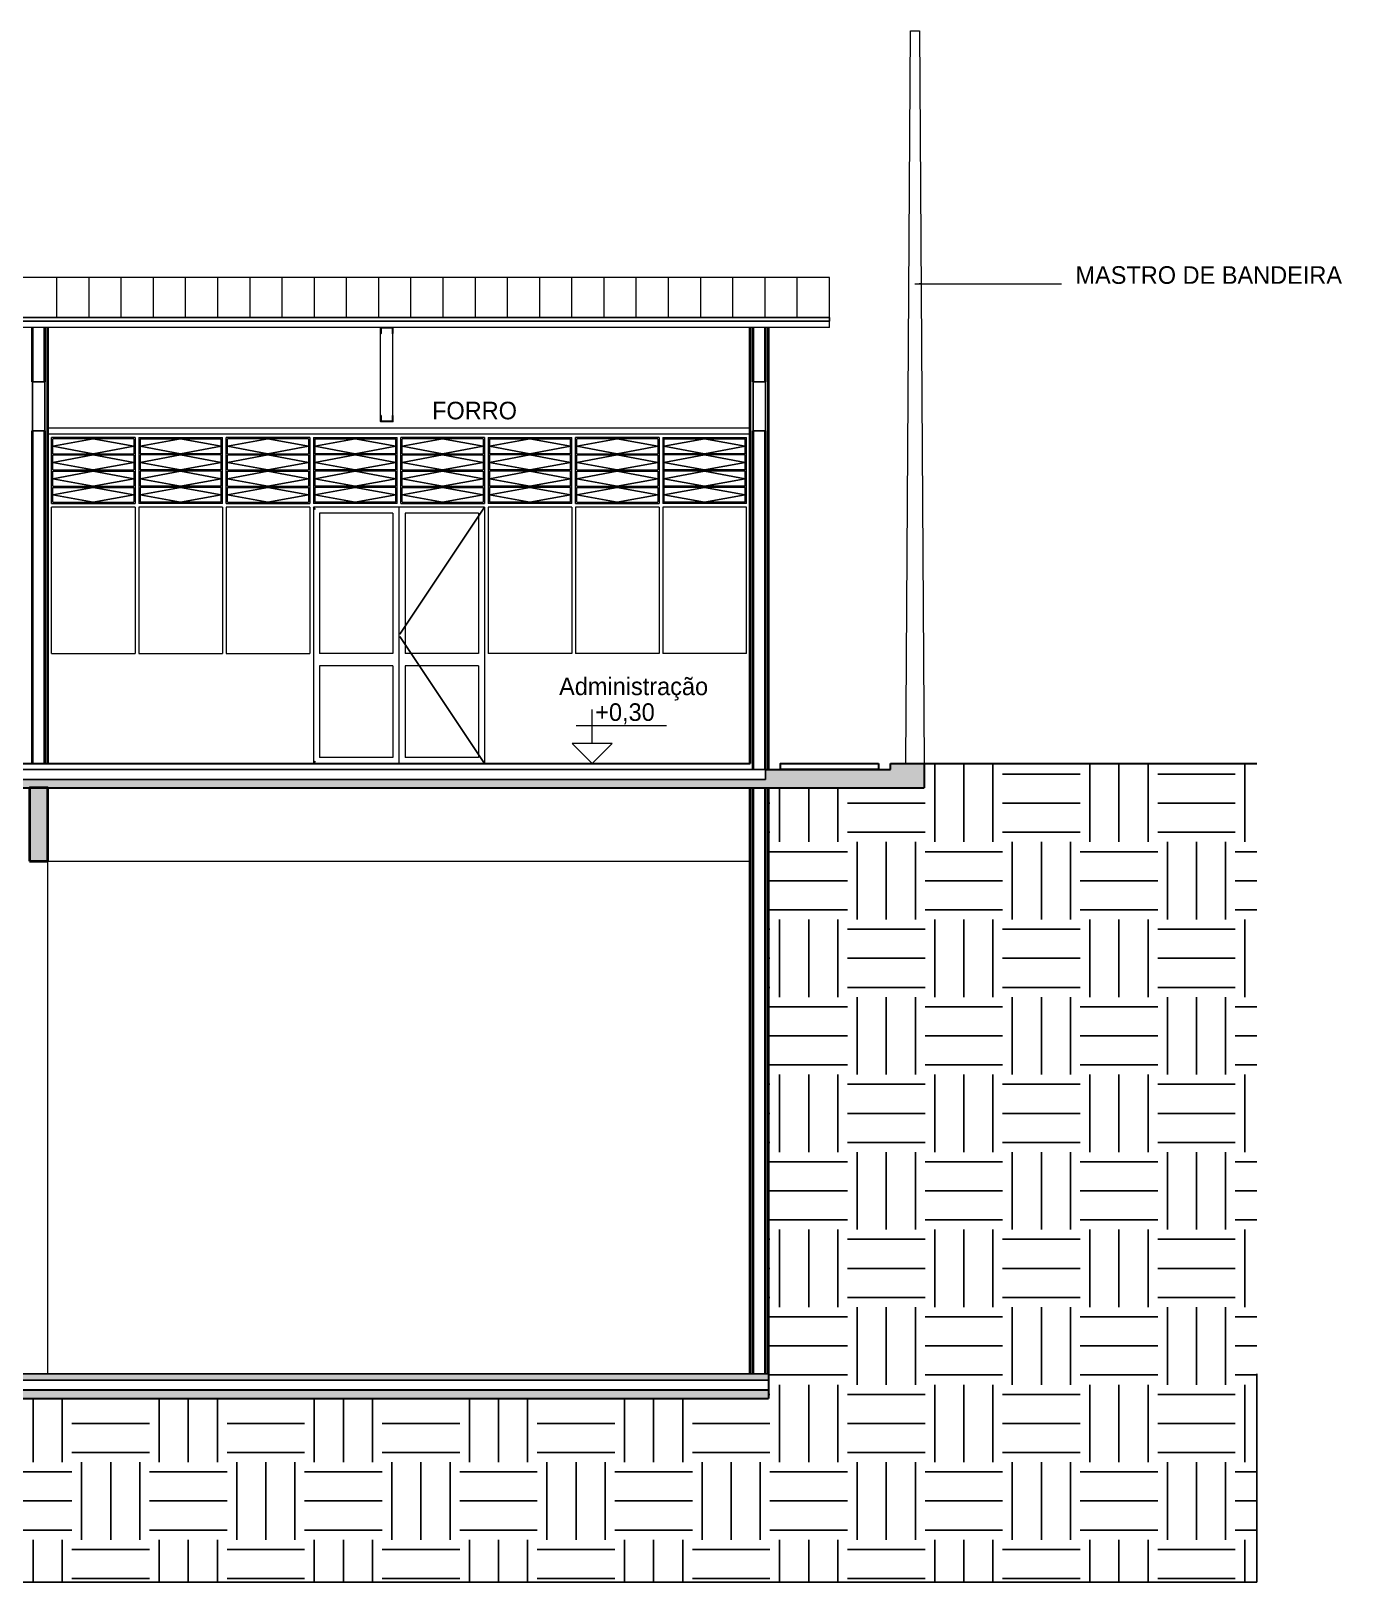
# Model space of a CAD drawing. Header units: millimetres. Extents: x 3006 to 6000, y 1661 to 3774.
# Drawn here: x 4134.79 to 4145.52, y 1777.05 to 1789.75 of the extents above; entities that cross this region are included whole.
import ezdxf

# ---------------------------------------------------------------- set-up
doc = ezdxf.new("R2010")
doc.units = ezdxf.units.MM
doc.header["$LTSCALE"] = 10
doc.linetypes.add('TT3', pattern=[0.25, 0.125, -0.125])
doc.linetypes.add('TT4', pattern=[0.1, 0.05, -0.05])
for name, color, linetype, lineweight in [('.10', 200, 'Continuous', 9), ('.10 ultra fina', 240, 'Continuous', 5), ('.15', 150, 'Continuous', 15), ('.25', 70, 'Continuous', 25), ('.30', 50, 'Continuous', 30), ('.40', 20, 'Continuous', 40), ('.40 Interno parede', 27, 'Continuous', 40), ('COTAS', 230, 'Continuous', 15), ('MARCAÇÕES', 230, 'Continuous', 15)]:
    doc.layers.add(name, color=color, linetype=linetype, lineweight=lineweight)
for name, color, linetype in [('.20 hachura', 185, 'Continuous'), ('ARQ-SMB', 9, 'Continuous'), ('Escrita', 34, 'Continuous')]:
    doc.layers.add(name, color=color, linetype=linetype)
doc.styles.add('Texto Wilian', font='himalaya.ttf')
doc.dimstyles.new('Cota 1-75 Exter WMJ', dxfattribs={"dimtxt": 0.12, "dimasz": 0.05, "dimexe": 0.05, "dimexo": 0.1, "dimgap": 0.002, "dimtad": 1, "dimzin": 1, "dimtxsty": 'Texto Wilian', "dimblk": 'BOXFILLED', "dimcen": 2.5, "dimclrd": 230, "dimclre": 230, "dimclrt": 104, "dimazin": 0, "dimtfac": 1, "dimtix": 1, "dimtmove": 0, "dimatfit": 3, "dimfxl": 0.3, "dimfxlon": 1, "dimlwd": 20, "dimarcsym": 1})

# ---------------------------------------------------------------- blocks, each defined once
blk = doc.blocks.new('_BoxFilled')
at = {"color": 0, "linetype": 'ByBlock', "lineweight": -2}
blk.add_line((-0.5, 0), (-1, 0), dxfattribs=at)
at = {"color": 0, "linetype": 'ByBlock'}
blk.add_solid([(-0.5, 0.5), (0.5, 0.5), (-0.5, -0.5), (0.5, -0.5)], dxfattribs=at)

msp = doc.modelspace()

# ---------------------------------------------------------------- hatches: boundary and pattern name
at = {"layer": '.20 hachura', "true_color": 0xc2a3a3}
h = msp.add_hatch(dxfattribs=at)
h.set_pattern_fill('EARTH', color=253, scale=0.1)
h.set_pattern_definition([(0, (0, -4.97), (0.635, 0.635), [0.635, -0.635]), (0, (0, -4.7319), (0.635, 0.635), [0.635, -0.635]), (0, (0, -4.49375), (0.635, 0.635), [0.635, -0.635]), (90, (0.0794, -4.4144), (-0.635, 0.635), [0.635, -0.635]), (90, (0.3175, -4.4144), (-0.635, 0.635), [0.635, -0.635]), (90, (0.5556, -4.4144), (-0.635, 0.635), [0.635, -0.635])])
h.paths.add_polyline_path([(4123.373, 1778.554), (4123.373, 1783.554), (4122.173, 1783.554), (4122.173, 1783.754), (4119.373, 1783.754), (4119.373, 1777.05), (4144.823, 1777.05), (4144.823, 1783.754), (4142.098, 1783.754), (4142.098, 1783.554), (4140.823, 1783.554), (4140.823, 1778.554)])
at = {"layer": '.20 hachura'}
h = msp.add_hatch(color=185, dxfattribs=at)
h.dxf.hatch_style = 1
h.paths.add_polyline_path([(4123.398, 1783.704), (4122.173, 1783.704), (4122.173, 1783.554), (4142.098, 1783.554), (4142.098, 1783.754), (4141.948, 1783.754), (4141.823, 1783.754), (4141.823, 1783.704), (4140.798, 1783.704), (4140.798, 1783.624), (4123.398, 1783.624)])
h = msp.add_hatch(dxfattribs=at)
h.set_pattern_fill('AR-CONC', color=185, scale=0.0005)
h.paths.add_polyline_path([(4129.423, 1783.554), (4129.273, 1783.554), (4129.273, 1782.954), (4129.423, 1782.954)])
h.paths.add_polyline_path([(4132.173, 1783.554), (4132.023, 1783.554), (4132.023, 1782.954), (4132.173, 1782.954)])
h.paths.add_polyline_path([(4134.923, 1783.554), (4134.773, 1783.554), (4134.773, 1782.954), (4134.923, 1782.954)])
h = msp.add_hatch(color=185, dxfattribs=at)
h.dxf.hatch_style = 1
h.paths.add_polyline_path([(4140.823, 1778.754), (4123.373, 1778.754), (4123.373, 1778.704), (4140.823, 1778.704)])
h = msp.add_hatch(color=185, dxfattribs=at)
h.dxf.hatch_style = 1
h.paths.add_polyline_path([(4140.823, 1778.624), (4123.373, 1778.624), (4123.373, 1778.554), (4140.823, 1778.554)])

# ---------------------------------------------------------------- linework, layer by layer
at = {"layer": '.10', "color": 200, "lineweight": 9}
for p, q in [((4135.638, 1786.424), (4134.953, 1786.424)), ((4134.953, 1785.884), (4134.953, 1786.424)), ((4135.628, 1786.414), (4134.963, 1786.414)), ((4134.963, 1786.291), (4134.963, 1786.414)), ((4135.628, 1786.414), (4135.628, 1786.291)), ((4135.638, 1786.424), (4135.638, 1785.884)), ((4135.668, 1786.424), (4136.353, 1786.424)), ((4135.668, 1786.424), (4135.668, 1785.884)), ((4135.678, 1786.414), (4136.343, 1786.414)), ((4135.678, 1786.414), (4135.678, 1786.291)), ((4136.343, 1786.291), (4136.343, 1786.414)), ((4136.353, 1785.884), (4136.353, 1786.424)), ((4137.068, 1786.424), (4136.383, 1786.424)), ((4136.383, 1785.884), (4136.383, 1786.424)), ((4137.058, 1786.414), (4136.393, 1786.414)), ((4136.393, 1786.291), (4136.393, 1786.414)), ((4137.058, 1786.414), (4137.058, 1786.291)), ((4137.068, 1786.424), (4137.068, 1785.884)), ((4137.098, 1786.424), (4137.783, 1786.424)), ((4137.098, 1786.424), (4137.098, 1785.884)), ((4137.108, 1786.414), (4137.773, 1786.414)), ((4137.108, 1786.414), (4137.108, 1786.291)), ((4137.773, 1786.291), (4137.773, 1786.414)), ((4137.783, 1785.884), (4137.783, 1786.424)), ((4138.498, 1786.424), (4137.813, 1786.424)), ((4137.813, 1785.884), (4137.813, 1786.424)), ((4138.488, 1786.414), (4137.823, 1786.414)), ((4137.823, 1786.291), (4137.823, 1786.414)), ((4138.488, 1786.414), (4138.488, 1786.291)), ((4138.498, 1786.424), (4138.498, 1785.884)), ((4138.528, 1786.424), (4139.213, 1786.424)), ((4138.528, 1786.424), (4138.528, 1785.884)), ((4138.538, 1786.414), (4139.203, 1786.414)), ((4138.538, 1786.414), (4138.538, 1786.291)), ((4139.203, 1786.291), (4139.203, 1786.414)), ((4139.213, 1785.884), (4139.213, 1786.424)), ((4139.928, 1786.424), (4139.243, 1786.424)), ((4139.243, 1785.884), (4139.243, 1786.424)), ((4139.918, 1786.414), (4139.253, 1786.414)), ((4139.253, 1786.291), (4139.253, 1786.414)), ((4139.918, 1786.414), (4139.918, 1786.291)), ((4139.928, 1786.424), (4139.928, 1785.884)), ((4139.958, 1786.424), (4140.643, 1786.424)), ((4139.958, 1786.424), (4139.958, 1785.884)), ((4139.968, 1786.414), (4140.633, 1786.414)), ((4139.968, 1786.414), (4139.968, 1786.291)), ((4140.633, 1786.291), (4140.633, 1786.414)), ((4140.643, 1785.884), (4140.643, 1786.424)), ((4134.963, 1786.291), (4135.628, 1786.291)), ((4134.963, 1786.159), (4134.963, 1786.281)), ((4134.963, 1786.281), (4135.628, 1786.281)), ((4135.628, 1786.281), (4135.628, 1786.159)), ((4136.343, 1786.291), (4135.678, 1786.291)), ((4135.678, 1786.281), (4135.678, 1786.159)), ((4136.343, 1786.281), (4135.678, 1786.281)), ((4136.343, 1786.159), (4136.343, 1786.281)), ((4136.393, 1786.291), (4137.058, 1786.291)), ((4136.393, 1786.159), (4136.393, 1786.281)), ((4136.393, 1786.281), (4137.058, 1786.281)), ((4137.058, 1786.281), (4137.058, 1786.159)), ((4137.773, 1786.291), (4137.108, 1786.291)), ((4137.108, 1786.281), (4137.108, 1786.159)), ((4137.773, 1786.281), (4137.108, 1786.281)), ((4137.773, 1786.159), (4137.773, 1786.281)), ((4137.823, 1786.291), (4138.488, 1786.291)), ((4137.823, 1786.159), (4137.823, 1786.281)), ((4137.823, 1786.281), (4138.488, 1786.281)), ((4138.488, 1786.281), (4138.488, 1786.159)), ((4139.203, 1786.291), (4138.538, 1786.291)), ((4138.538, 1786.281), (4138.538, 1786.159)), ((4139.203, 1786.281), (4138.538, 1786.281)), ((4139.203, 1786.159), (4139.203, 1786.281)), ((4139.253, 1786.291), (4139.918, 1786.291)), ((4139.253, 1786.159), (4139.253, 1786.281)), ((4139.253, 1786.281), (4139.918, 1786.281)), ((4139.918, 1786.281), (4139.918, 1786.159)), ((4140.633, 1786.291), (4139.968, 1786.291)), ((4139.968, 1786.281), (4139.968, 1786.159)), ((4140.633, 1786.281), (4139.968, 1786.281)), ((4140.633, 1786.159), (4140.633, 1786.281)), ((4134.963, 1786.159), (4135.628, 1786.159)), ((4134.963, 1786.026), (4134.963, 1786.149)), ((4134.963, 1786.149), (4135.628, 1786.149)), ((4135.628, 1786.149), (4135.628, 1786.026)), ((4136.343, 1786.159), (4135.678, 1786.159)), ((4135.678, 1786.149), (4135.678, 1786.026)), ((4136.343, 1786.149), (4135.678, 1786.149)), ((4136.343, 1786.026), (4136.343, 1786.149)), ((4136.393, 1786.159), (4137.058, 1786.159)), ((4136.393, 1786.026), (4136.393, 1786.149)), ((4136.393, 1786.149), (4137.058, 1786.149)), ((4137.058, 1786.149), (4137.058, 1786.026)), ((4137.773, 1786.159), (4137.108, 1786.159)), ((4137.108, 1786.149), (4137.108, 1786.026)), ((4137.773, 1786.149), (4137.108, 1786.149)), ((4137.773, 1786.026), (4137.773, 1786.149)), ((4137.823, 1786.159), (4138.488, 1786.159)), ((4137.823, 1786.026), (4137.823, 1786.149)), ((4137.823, 1786.149), (4138.488, 1786.149)), ((4138.488, 1786.149), (4138.488, 1786.026)), ((4139.203, 1786.159), (4138.538, 1786.159)), ((4138.538, 1786.149), (4138.538, 1786.026)), ((4139.203, 1786.149), (4138.538, 1786.149)), ((4139.203, 1786.026), (4139.203, 1786.149)), ((4139.253, 1786.159), (4139.918, 1786.159)), ((4139.253, 1786.026), (4139.253, 1786.149)), ((4139.253, 1786.149), (4139.918, 1786.149)), ((4139.918, 1786.149), (4139.918, 1786.026)), ((4140.633, 1786.159), (4139.968, 1786.159)), ((4139.968, 1786.149), (4139.968, 1786.026)), ((4140.633, 1786.149), (4139.968, 1786.149)), ((4140.633, 1786.026), (4140.633, 1786.149)), ((4134.963, 1786.026), (4135.628, 1786.026)), ((4134.963, 1785.894), (4134.963, 1786.016)), ((4134.963, 1786.016), (4135.628, 1786.016)), ((4135.628, 1786.016), (4135.628, 1785.894)), ((4136.343, 1786.026), (4135.678, 1786.026)), ((4135.678, 1786.016), (4135.678, 1785.894)), ((4136.343, 1786.016), (4135.678, 1786.016)), ((4136.343, 1785.894), (4136.343, 1786.016)), ((4136.393, 1786.026), (4137.058, 1786.026)), ((4136.393, 1785.894), (4136.393, 1786.016)), ((4136.393, 1786.016), (4137.058, 1786.016)), ((4137.058, 1786.016), (4137.058, 1785.894)), ((4137.773, 1786.026), (4137.108, 1786.026)), ((4137.108, 1786.016), (4137.108, 1785.894)), ((4137.773, 1786.016), (4137.108, 1786.016)), ((4137.773, 1785.894), (4137.773, 1786.016)), ((4137.823, 1786.026), (4138.488, 1786.026)), ((4137.823, 1785.894), (4137.823, 1786.016)), ((4137.823, 1786.016), (4138.488, 1786.016)), ((4138.488, 1786.016), (4138.488, 1785.894)), ((4139.203, 1786.026), (4138.538, 1786.026)), ((4138.538, 1786.016), (4138.538, 1785.894)), ((4139.203, 1786.016), (4138.538, 1786.016)), ((4139.203, 1785.894), (4139.203, 1786.016)), ((4139.253, 1786.026), (4139.918, 1786.026)), ((4139.253, 1785.894), (4139.253, 1786.016)), ((4139.253, 1786.016), (4139.918, 1786.016)), ((4139.918, 1786.016), (4139.918, 1785.894)), ((4140.633, 1786.026), (4139.968, 1786.026)), ((4139.968, 1786.016), (4139.968, 1785.894)), ((4140.633, 1786.016), (4139.968, 1786.016)), ((4140.633, 1785.894), (4140.633, 1786.016)), ((4134.953, 1785.884), (4135.638, 1785.884)), ((4135.638, 1785.854), (4134.953, 1785.854)), ((4134.953, 1784.654), (4134.953, 1785.854)), ((4134.963, 1785.894), (4135.628, 1785.894)), ((4135.638, 1785.854), (4135.638, 1784.654)), ((4136.353, 1785.884), (4135.668, 1785.884)), ((4136.353, 1785.854), (4135.668, 1785.854)), ((4135.668, 1785.854), (4135.668, 1784.654)), ((4136.343, 1785.894), (4135.678, 1785.894)), ((4136.353, 1785.854), (4136.353, 1784.654)), ((4136.383, 1785.884), (4137.068, 1785.884)), ((4137.068, 1785.854), (4136.383, 1785.854)), ((4136.383, 1785.854), (4136.383, 1784.654)), ((4136.393, 1785.894), (4137.058, 1785.894)), ((4137.068, 1785.854), (4137.068, 1784.654)), ((4137.783, 1785.884), (4137.098, 1785.884)), ((4138.498, 1785.854), (4137.098, 1785.854)), ((4137.098, 1785.854), (4137.098, 1783.754)), ((4137.773, 1785.894), (4137.108, 1785.894)), ((4137.798, 1785.854), (4137.798, 1783.754)), ((4137.813, 1785.884), (4138.498, 1785.884)), ((4137.823, 1785.894), (4138.488, 1785.894)), ((4138.498, 1785.854), (4138.498, 1783.754)), ((4139.213, 1785.884), (4138.528, 1785.884)), ((4139.213, 1785.854), (4138.528, 1785.854)), ((4138.528, 1785.854), (4138.528, 1784.654)), ((4139.203, 1785.894), (4138.538, 1785.894)), ((4139.213, 1785.854), (4139.213, 1784.654)), ((4139.243, 1785.884), (4139.928, 1785.884)), ((4139.928, 1785.854), (4139.243, 1785.854)), ((4139.243, 1785.854), (4139.243, 1784.654)), ((4139.253, 1785.894), (4139.918, 1785.894)), ((4139.928, 1785.854), (4139.928, 1784.654)), ((4140.643, 1785.884), (4139.958, 1785.884)), ((4140.643, 1785.854), (4139.958, 1785.854)), ((4139.958, 1785.854), (4139.958, 1784.654)), ((4140.633, 1785.894), (4139.968, 1785.894)), ((4140.643, 1784.654), (4140.643, 1785.854)), ((4137.748, 1785.804), (4137.148, 1785.804)), ((4137.148, 1785.804), (4137.148, 1784.654)), ((4137.748, 1785.804), (4137.748, 1784.654)), ((4138.448, 1785.804), (4137.848, 1785.804)), ((4137.848, 1785.804), (4137.848, 1784.654)), ((4138.448, 1785.804), (4138.448, 1784.654)), ((4134.953, 1784.654), (4135.638, 1784.654)), ((4135.668, 1784.654), (4136.353, 1784.654)), ((4136.383, 1784.654), (4137.068, 1784.654)), ((4137.748, 1784.654), (4137.148, 1784.654)), ((4138.448, 1784.654), (4137.848, 1784.654)), ((4139.213, 1784.654), (4138.528, 1784.654)), ((4139.928, 1784.654), (4139.243, 1784.654)), ((4140.643, 1784.654), (4139.958, 1784.654)), ((4137.748, 1784.554), (4137.148, 1784.554)), ((4137.148, 1784.554), (4137.148, 1783.804)), ((4137.748, 1784.554), (4137.748, 1783.804)), ((4138.448, 1784.554), (4137.848, 1784.554)), ((4137.848, 1784.554), (4137.848, 1783.804)), ((4138.448, 1784.554), (4138.448, 1783.804)), ((4137.748, 1783.804), (4137.148, 1783.804)), ((4138.448, 1783.804), (4137.848, 1783.804))]:
    msp.add_line(p, q, dxfattribs=at)
at = {"layer": '.10 ultra fina', "color": 240, "lineweight": 5}
for p, q in [((4134.923, 1786.504), (4140.673, 1786.504)), ((4134.923, 1786.454), (4140.673, 1786.454))]:
    msp.add_line(p, q, dxfattribs=at)
at = {"layer": '.15', "color": 150, "lineweight": 15}
for p, q in [((4141.323, 1787.735), (4122.873, 1787.735)), ((4134.997, 1787.407), (4134.997, 1787.735)), ((4135.261, 1787.407), (4135.261, 1787.735)), ((4135.524, 1787.407), (4135.524, 1787.735)), ((4135.788, 1787.407), (4135.788, 1787.735)), ((4136.051, 1787.407), (4136.051, 1787.735)), ((4136.315, 1787.407), (4136.315, 1787.735)), ((4136.579, 1787.407), (4136.579, 1787.735)), ((4136.842, 1787.407), (4136.842, 1787.735)), ((4137.106, 1787.407), (4137.106, 1787.735)), ((4137.369, 1787.407), (4137.369, 1787.735)), ((4137.633, 1787.407), (4137.633, 1787.735)), ((4137.896, 1787.407), (4137.896, 1787.735)), ((4138.16, 1787.407), (4138.16, 1787.735)), ((4138.424, 1787.407), (4138.424, 1787.735)), ((4138.687, 1787.407), (4138.687, 1787.735)), ((4138.951, 1787.407), (4138.951, 1787.735)), ((4139.214, 1787.407), (4139.214, 1787.735)), ((4139.478, 1787.407), (4139.478, 1787.735)), ((4139.741, 1787.407), (4139.741, 1787.735)), ((4140.005, 1787.407), (4140.005, 1787.735)), ((4140.269, 1787.407), (4140.269, 1787.735)), ((4140.532, 1787.407), (4140.532, 1787.735)), ((4140.796, 1787.407), (4140.796, 1787.735)), ((4141.059, 1787.407), (4141.059, 1787.735)), ((4141.323, 1787.407), (4141.323, 1787.735)), ((4141.323, 1787.326), (4141.323, 1787.377)), ((4141.323, 1787.326), (4122.873, 1787.326)), ((4137.648, 1786.604), (4137.648, 1787.276)), ((4137.748, 1786.604), (4137.748, 1787.276)), ((4134.923, 1778.754), (4134.923, 1783.554)), ((4134.923, 1782.954), (4140.673, 1782.954))]:
    msp.add_line(p, q, dxfattribs=at)
msp.add_lwpolyline([(4142.06, 1789.754), (4142.098, 1783.754), (4141.948, 1783.754), (4141.985, 1789.754)], close=True, dxfattribs=at)
at = {"layer": '.20 hachura', "color": 253, "true_color": 0xc2a3a3}
for p, q in [((4144.823, 1777.05), (4144.823, 1778.754)), ((4119.373, 1777.05), (4144.823, 1777.05))]:
    msp.add_line(p, q, dxfattribs=at)
at = {"layer": '.25', "color": 70, "lineweight": 25}
for p, q in [((4141.323, 1787.407), (4122.873, 1787.407)), ((4141.323, 1787.377), (4122.873, 1787.377)), ((4141.323, 1787.377), (4141.323, 1787.407)), ((4123.398, 1783.704), (4140.798, 1783.704)), ((4140.798, 1783.704), (4140.798, 1783.624)), ((4123.398, 1783.624), (4140.798, 1783.624)), ((4123.373, 1778.754), (4140.823, 1778.754)), ((4123.373, 1778.704), (4140.823, 1778.704))]:
    msp.add_line(p, q, dxfattribs=at)
for points in [[(4137.748, 1787.276), (4137.745, 1787.276), (4137.745, 1787.323), (4137.651, 1787.323), (4137.651, 1787.276), (4137.648, 1787.276), (4137.648, 1787.326), (4137.748, 1787.326)], [(4134.798, 1786.479), (4134.798, 1786.879), (4134.898, 1786.879), (4134.898, 1786.479)], [(4140.798, 1786.479), (4140.798, 1786.879), (4140.698, 1786.879), (4140.698, 1786.479)], [(4137.748, 1786.604), (4137.745, 1786.604), (4137.745, 1786.557), (4137.651, 1786.557), (4137.651, 1786.604), (4137.648, 1786.604), (4137.648, 1786.554), (4137.748, 1786.554)]]:
    msp.add_lwpolyline(points, close=True, dxfattribs=at)
at = {"layer": '.30', "color": 50, "lineweight": 30}
for p, q in [((4123.523, 1783.754), (4140.673, 1783.754)), ((4140.798, 1783.704), (4141.823, 1783.704)), ((4141.823, 1783.754), (4144.823, 1783.754)), ((4141.823, 1783.704), (4141.823, 1783.754)), ((4142.098, 1783.754), (4142.098, 1783.554)), ((4122.173, 1783.554), (4142.098, 1783.554)), ((4140.823, 1778.754), (4140.823, 1778.554)), ((4123.373, 1778.624), (4140.823, 1778.624)), ((4123.373, 1778.554), (4140.823, 1778.554))]:
    msp.add_line(p, q, dxfattribs=at)
msp.add_lwpolyline([(4141.723, 1783.754), (4141.723, 1783.704), (4140.923, 1783.704), (4140.923, 1783.754)], close=True, dxfattribs=at)
at = {"layer": '.40', "color": 20, "lineweight": 40}
for p, q in [((4134.923, 1783.754), (4134.923, 1787.326)), ((4140.673, 1783.754), (4140.673, 1787.326)), ((4140.823, 1783.704), (4140.823, 1787.326)), ((4140.673, 1778.754), (4140.673, 1783.554)), ((4140.823, 1778.754), (4140.823, 1783.554))]:
    msp.add_line(p, q, dxfattribs=at)
msp.add_lwpolyline([(4134.773, 1782.954), (4134.923, 1782.954), (4134.923, 1783.554), (4134.773, 1783.554)], close=True, dxfattribs=at)
at = {"layer": '.40 Interno parede', "color": 27}
for p, q in [((4134.798, 1786.879), (4134.798, 1787.326)), ((4134.898, 1786.879), (4134.898, 1787.326)), ((4140.698, 1786.879), (4140.698, 1787.326)), ((4140.798, 1786.879), (4140.798, 1787.326)), ((4134.798, 1783.754), (4134.798, 1786.479)), ((4134.898, 1783.754), (4134.898, 1786.479)), ((4140.698, 1783.704), (4140.698, 1786.479)), ((4140.798, 1783.704), (4140.798, 1786.479)), ((4140.698, 1778.754), (4140.698, 1783.554)), ((4140.798, 1778.754), (4140.798, 1783.554))]:
    msp.add_line(p, q, dxfattribs=at)
at = {"layer": 'ARQ-SMB', "linetype": 'TT3'}
for p, q in [((4138.498, 1785.854), (4137.098, 1783.754)), ((4138.498, 1783.754), (4137.098, 1785.854))]:
    msp.add_line(p, q, dxfattribs=at)
at = {"layer": 'ARQ-SMB', "linetype": 'TT4'}
for points in [[(4134.963, 1786.352), (4135.295, 1786.414), (4135.628, 1786.352), (4135.295, 1786.291)], [(4136.343, 1786.352), (4136.01, 1786.414), (4135.678, 1786.352), (4136.01, 1786.291)], [(4136.393, 1786.352), (4136.725, 1786.414), (4137.058, 1786.352), (4136.725, 1786.291)], [(4137.773, 1786.352), (4137.44, 1786.414), (4137.108, 1786.352), (4137.44, 1786.291)], [(4137.823, 1786.352), (4138.155, 1786.414), (4138.488, 1786.352), (4138.155, 1786.291)], [(4139.203, 1786.352), (4138.87, 1786.414), (4138.538, 1786.352), (4138.87, 1786.291)], [(4139.253, 1786.352), (4139.585, 1786.414), (4139.918, 1786.352), (4139.585, 1786.291)], [(4140.633, 1786.352), (4140.3, 1786.414), (4139.968, 1786.352), (4140.3, 1786.291)], [(4134.963, 1786.22), (4135.295, 1786.281), (4135.628, 1786.22), (4135.295, 1786.159)], [(4136.343, 1786.22), (4136.01, 1786.281), (4135.678, 1786.22), (4136.01, 1786.159)], [(4136.393, 1786.22), (4136.725, 1786.281), (4137.058, 1786.22), (4136.725, 1786.159)], [(4137.773, 1786.22), (4137.44, 1786.281), (4137.108, 1786.22), (4137.44, 1786.159)], [(4137.823, 1786.22), (4138.155, 1786.281), (4138.488, 1786.22), (4138.155, 1786.159)], [(4139.203, 1786.22), (4138.87, 1786.281), (4138.538, 1786.22), (4138.87, 1786.159)], [(4139.253, 1786.22), (4139.585, 1786.281), (4139.918, 1786.22), (4139.585, 1786.159)], [(4140.633, 1786.22), (4140.3, 1786.281), (4139.968, 1786.22), (4140.3, 1786.159)], [(4134.963, 1786.087), (4135.295, 1786.149), (4135.628, 1786.087), (4135.295, 1786.026)], [(4136.343, 1786.087), (4136.01, 1786.149), (4135.678, 1786.087), (4136.01, 1786.026)], [(4136.393, 1786.087), (4136.725, 1786.149), (4137.058, 1786.087), (4136.725, 1786.026)], [(4137.773, 1786.087), (4137.44, 1786.149), (4137.108, 1786.087), (4137.44, 1786.026)], [(4137.823, 1786.087), (4138.155, 1786.149), (4138.488, 1786.087), (4138.155, 1786.026)], [(4139.203, 1786.087), (4138.87, 1786.149), (4138.538, 1786.087), (4138.87, 1786.026)], [(4139.253, 1786.087), (4139.585, 1786.149), (4139.918, 1786.087), (4139.585, 1786.026)], [(4140.633, 1786.087), (4140.3, 1786.149), (4139.968, 1786.087), (4140.3, 1786.026)], [(4134.963, 1785.955), (4135.295, 1786.016), (4135.628, 1785.955), (4135.295, 1785.894)], [(4136.343, 1785.955), (4136.01, 1786.016), (4135.678, 1785.955), (4136.01, 1785.894)], [(4136.393, 1785.955), (4136.725, 1786.016), (4137.058, 1785.955), (4136.725, 1785.894)], [(4137.773, 1785.955), (4137.44, 1786.016), (4137.108, 1785.955), (4137.44, 1785.894)], [(4137.823, 1785.955), (4138.155, 1786.016), (4138.488, 1785.955), (4138.155, 1785.894)], [(4139.203, 1785.955), (4138.87, 1786.016), (4138.538, 1785.955), (4138.87, 1785.894)], [(4139.253, 1785.955), (4139.585, 1786.016), (4139.918, 1785.955), (4139.585, 1785.894)], [(4140.633, 1785.955), (4140.3, 1786.016), (4139.968, 1785.955), (4140.3, 1785.894)]]:
    msp.add_lwpolyline(points, close=True, dxfattribs=at)
at = {"layer": 'MARCAÇÕES'}
for p, q in [((4139.379, 1783.918), (4139.379, 1784.196)), ((4139.248, 1784.065), (4139.988, 1784.065))]:
    msp.add_line(p, q, dxfattribs=at)
msp.add_lwpolyline([(4139.379, 1783.754), (4139.544, 1783.918), (4139.215, 1783.918)], close=True, dxfattribs=at)

# ---------------------------------------------------------------- texts
at = {"layer": 'Escrita', "style": 'Texto Wilian'}
for s, p in [('MASTRO DE BANDEIRA', (4143.337, 1787.683)), ('FORRO', (4138.069, 1786.573)), ('Administração  ', (4139.109, 1784.314)), ('+0,30', (4139.405, 1784.103))]:
    msp.add_text(s, height=0.144, dxfattribs=at).set_placement(p)

# ---------------------------------------------------------------- leaders
at = {"layer": 'COTAS'}
msp.add_leader([(4142.023, 1787.683), (4143.223, 1787.683)], dimstyle='Cota 1-75 Exter WMJ', override={"dimtmove": 1}, dxfattribs=at)

doc.saveas('drawing.dxf')
